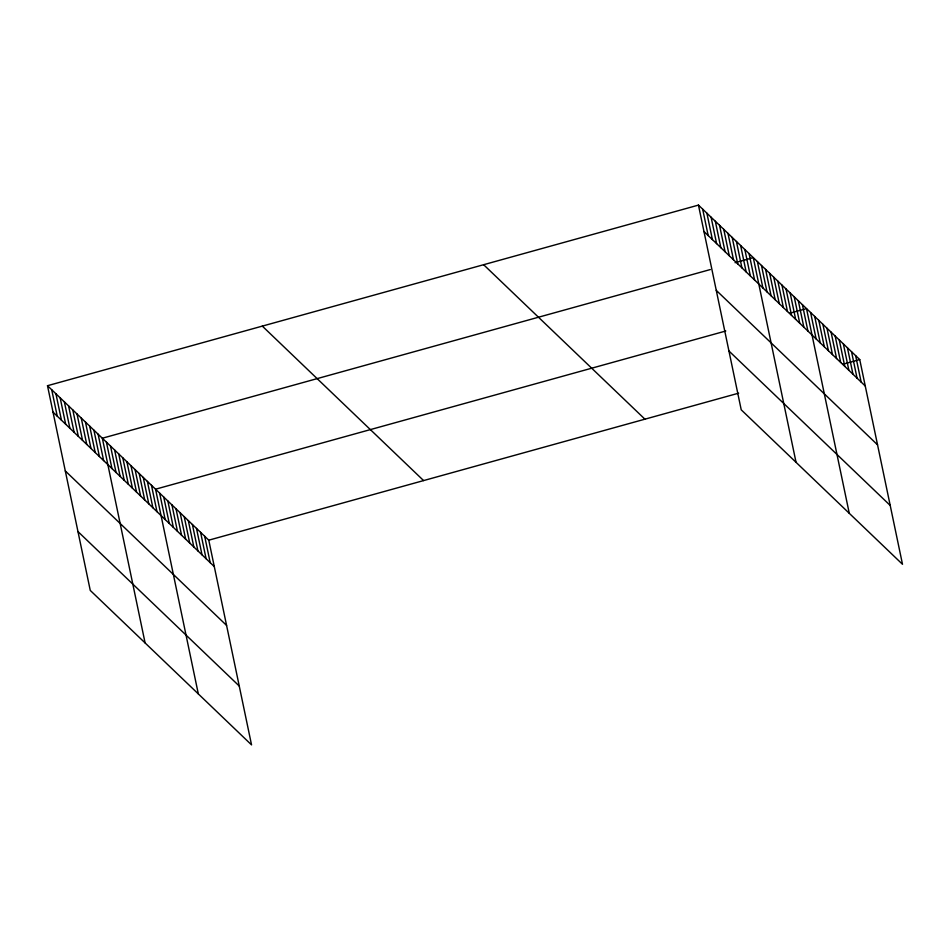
<?xml version="1.0" encoding="UTF-8"?>
<svg xmlns="http://www.w3.org/2000/svg" width="950" height="950" viewBox="0 0 950 950"><rect width="100%" height="100%" fill="white"/><g stroke="black" fill="none" stroke-linecap="round" stroke-linejoin="round"><path stroke-width="1.43" d="M47.5 385.712L208.774 540.182L251.548 744.895L90.262 590.425L47.5 385.712L698.452 205.105L859.738 359.575L902.5 564.288L741.226 409.818L698.452 205.105M710.327 269.551L102.339 438.223L145.101 642.936M735.062 262.687L753.291 257.628L796.053 462.341M725.788 331.004L155.562 489.202L198.324 693.916M789.581 313.298L806.514 308.608L849.276 513.321M208.774 540.182L738.661 393.169M842.804 364.277L859.738 359.575M703.974 231.515L865.248 385.985M716.264 290.356L877.539 444.826M728.923 350.978L890.209 505.447M483.633 264.706L644.919 419.176M262.319 326.111L423.593 480.581M53.022 412.11L214.296 566.58M65.312 470.951L226.587 625.421M77.971 531.584L239.257 686.043M855.641 355.656L861.151 382.066M851.544 351.738L857.066 378.147M847.447 347.819L852.969 374.217M843.363 343.9L848.873 370.298M839.266 339.969L844.776 366.379M835.169 336.051L840.691 362.461M831.072 332.132L836.594 358.542M826.987 328.213L832.497 354.611M822.89 324.294L828.4 350.692M818.793 320.364L824.315 346.774M814.696 316.445L820.218 342.855M810.599 312.526L816.121 338.936M802.418 304.689L807.928 331.087M798.321 300.758L803.842 327.168M794.224 296.839L799.746 323.249M790.139 292.921L795.649 319.331M786.042 289.002L791.552 315.4M781.945 285.083L787.467 311.481M777.848 281.152L783.37 307.562M773.763 277.234L779.273 303.644M769.666 273.315L775.176 299.725M765.569 269.396L771.091 295.794M761.472 265.478L766.994 291.876M757.387 261.547L762.898 287.957M749.075 253.591L754.585 279.989M744.847 249.553L750.369 275.951M740.632 245.516L746.154 271.914M736.416 241.466L741.926 267.876M732.201 237.429L737.711 263.839M727.985 233.391L733.495 259.789M723.758 229.354L729.279 255.752M719.542 225.304L725.064 251.714M715.326 221.267L720.836 247.677M711.111 217.229L716.621 243.639M706.895 213.192L712.405 239.59M702.668 209.154L708.189 235.553M204.689 536.251L210.199 562.661M200.592 532.332L206.102 558.742M196.496 528.414L202.018 554.824M192.399 524.495L197.921 550.893M188.314 520.576L193.824 546.974M184.217 516.646L189.727 543.056M180.12 512.727L185.642 539.137M176.023 508.808L181.545 535.218M171.938 504.889L177.448 531.288M167.841 500.971L173.351 527.369M163.744 497.04L169.266 523.45M159.648 493.121L165.169 519.531M151.466 485.284L156.976 511.682M147.369 481.365L152.891 507.763M143.272 477.434L148.794 503.844M139.187 473.516L144.697 499.926M135.09 469.597L140.6 496.007M130.993 465.678L136.515 492.076M126.896 461.759L132.418 488.157M122.811 457.829L128.321 484.239M118.714 453.91L124.224 480.32M114.617 449.991L120.139 476.389M110.521 446.072L116.043 472.471M106.424 442.154L111.946 468.552M98.111 434.186L103.633 460.596M93.896 430.148L99.418 456.546M89.68 426.111L95.202 452.509M85.464 422.073L90.974 448.471M81.249 418.024L86.759 444.434M77.021 413.986L82.543 440.396M72.806 409.949L78.327 436.347M68.59 405.911L74.112 432.309M64.374 401.862L69.884 428.272M60.159 397.824L65.669 424.234M55.931 393.787L61.453 420.197M51.716 389.749L57.238 416.147"/></g></svg>
